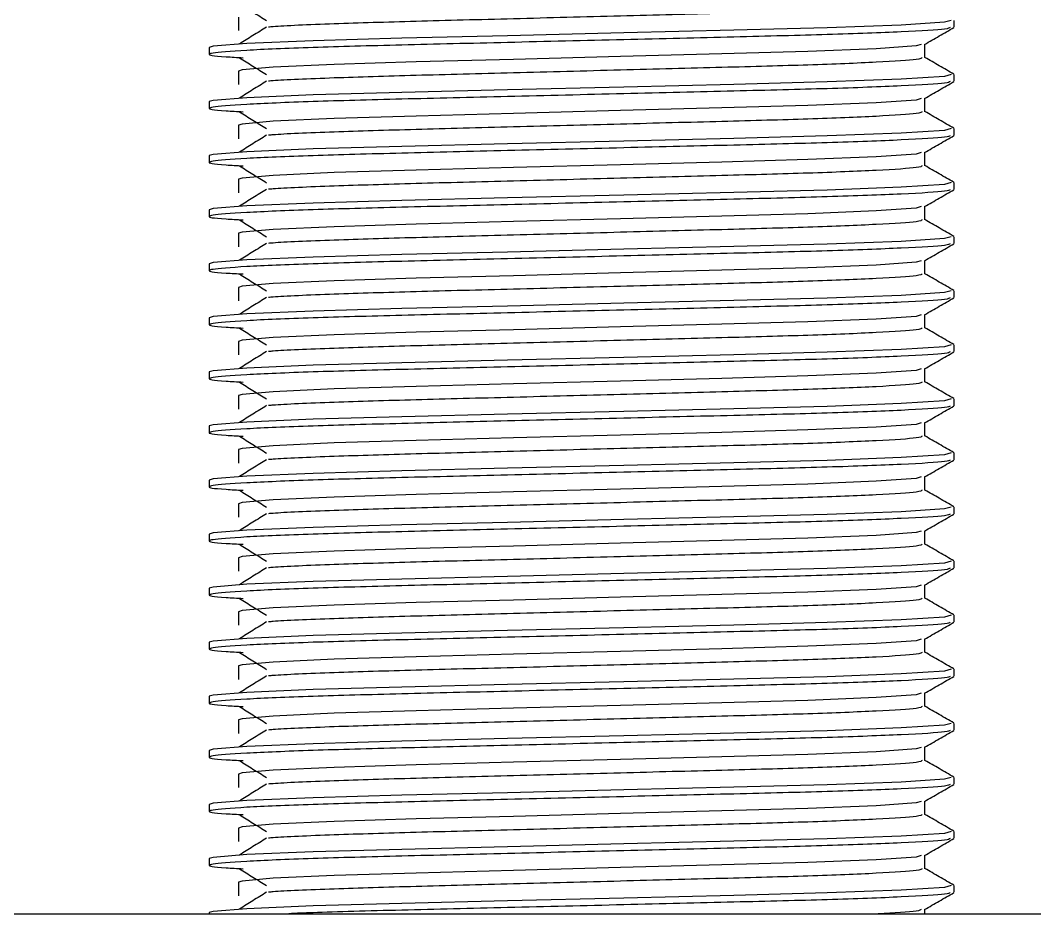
# Model space of a CAD drawing. Header units: millimetres. Extents: x -205 to 841, y 0 to 722.
# Drawn here: x 76.597 to 79.411, y 94.789 to 97.268 of the extents above; entities that cross this region are included whole.
import ezdxf

# ---------------------------------------------------------------- set-up
doc = ezdxf.new("R2010")
doc.units = ezdxf.units.MM

msp = doc.modelspace()

# ---------------------------------------------------------------- linework, layer by layer
at = {"color": 7, "linetype": 'Continuous', "lineweight": 25}
for p, q in [((77.2025, 97.2767), (77.2025, 97.2392)), ((79.1877, 97.2485), (79.1877, 97.2673)), ((79.1065, 97.1641), (79.1065, 97.2012)), ((77.1213, 97.1923), (77.1213, 97.1735)), ((77.1213, 97.1923), (77.1213, 97.1735)), ((77.2025, 97.1267), (77.2025, 97.0892)), ((79.1877, 97.0985), (79.1877, 97.1173)), ((77.1213, 97.0423), (77.1213, 97.0235)), ((77.1213, 97.0423), (77.1213, 97.0235)), ((79.1065, 97.0141), (79.1065, 97.0512)), ((77.2025, 96.9767), (77.2025, 96.9392)), ((79.1877, 96.9485), (79.1877, 96.9673)), ((77.1213, 96.8923), (77.1213, 96.8735)), ((77.1213, 96.8923), (77.1213, 96.8735)), ((79.1065, 96.8641), (79.1065, 96.9012)), ((77.2025, 96.8267), (77.2025, 96.7892)), ((79.1877, 96.7985), (79.1877, 96.8173)), ((79.1065, 96.7141), (79.1065, 96.7512)), ((77.1213, 96.7423), (77.1213, 96.7235)), ((77.1213, 96.7423), (77.1213, 96.7235)), ((77.2025, 96.6767), (77.2025, 96.6392)), ((79.1877, 96.6485), (79.1877, 96.6673)), ((77.1213, 96.5923), (77.1213, 96.5735)), ((77.1213, 96.5923), (77.1213, 96.5735)), ((79.1065, 96.5641), (79.1065, 96.6012)), ((77.2025, 96.5267), (77.2025, 96.4892)), ((79.1877, 96.4985), (79.1877, 96.5173)), ((77.1213, 96.4423), (77.1213, 96.4235)), ((77.1213, 96.4423), (77.1213, 96.4235)), ((79.1065, 96.4141), (79.1065, 96.4512)), ((77.2025, 96.3767), (77.2025, 96.3392)), ((79.1877, 96.3485), (79.1877, 96.3673)), ((79.1065, 96.2641), (79.1065, 96.3012)), ((77.1213, 96.2923), (77.1213, 96.2735)), ((77.1213, 96.2923), (77.1213, 96.2735)), ((77.2025, 96.2267), (77.2025, 96.1892)), ((79.1877, 96.1985), (79.1877, 96.2173)), ((77.1213, 96.1423), (77.1213, 96.1235)), ((77.1213, 96.1423), (77.1213, 96.1235)), ((79.1065, 96.1141), (79.1065, 96.1512)), ((77.2025, 96.0767), (77.2025, 96.0392)), ((79.1877, 96.0485), (79.1877, 96.0673)), ((77.1213, 95.9923), (77.1213, 95.9735)), ((77.1213, 95.9923), (77.1213, 95.9735)), ((79.1065, 95.9641), (79.1065, 96.0012)), ((77.2025, 95.9267), (77.2025, 95.8892)), ((79.1877, 95.8985), (79.1877, 95.9173)), ((79.1065, 95.8141), (79.1065, 95.8512)), ((77.1213, 95.8423), (77.1213, 95.8235)), ((77.1213, 95.8423), (77.1213, 95.8235)), ((77.2025, 95.7767), (77.2025, 95.7392)), ((79.1877, 95.7485), (79.1877, 95.7673)), ((77.1213, 95.6923), (77.1213, 95.6735)), ((77.1213, 95.6923), (77.1213, 95.6735)), ((79.1065, 95.6641), (79.1065, 95.7012)), ((77.2025, 95.6267), (77.2025, 95.5892)), ((79.1877, 95.5985), (79.1877, 95.6173)), ((77.1213, 95.5423), (77.1213, 95.5235)), ((77.1213, 95.5423), (77.1213, 95.5235)), ((79.1065, 95.5141), (79.1065, 95.5512)), ((77.2025, 95.4767), (77.2025, 95.4392)), ((79.1877, 95.4485), (79.1877, 95.4673)), ((79.1065, 95.3641), (79.1065, 95.4012)), ((77.1213, 95.3923), (77.1213, 95.3735)), ((77.1213, 95.3923), (77.1213, 95.3735)), ((77.2025, 95.3267), (77.2025, 95.2892)), ((79.1877, 95.2985), (79.1877, 95.3173)), ((77.1213, 95.2423), (77.1213, 95.2235)), ((77.1213, 95.2423), (77.1213, 95.2235)), ((79.1065, 95.2141), (79.1065, 95.2512)), ((77.2025, 95.1767), (77.2025, 95.1392)), ((79.1877, 95.1485), (79.1877, 95.1673)), ((77.1213, 95.0923), (77.1213, 95.0735)), ((77.1213, 95.0923), (77.1213, 95.0735)), ((79.1065, 95.0641), (79.1065, 95.1012)), ((77.2025, 95.0267), (77.2025, 94.9892)), ((79.1877, 94.9985), (79.1877, 95.0173)), ((79.1065, 94.9141), (79.1065, 94.9512)), ((77.1213, 94.9423), (77.1213, 94.9235)), ((77.1213, 94.9423), (77.1213, 94.9235)), ((77.2025, 94.8767), (77.2025, 94.8392)), ((79.1877, 94.8485), (79.1877, 94.8673)), ((68.1545, 94.7892), (138.1545, 94.7892)), ((77.1213, 94.7923), (77.1213, 94.7892)), ((77.1213, 94.7923), (77.1213, 94.7892)), ((79.1065, 94.7892), (79.1065, 94.8012))]:
    msp.add_line(p, q, dxfattribs=at)
at = {"color": 7, "linetype": 'Continuous', "lineweight": 25, "flags": 128}
for points in [[(79.1794, 97.2673), (79.1609, 97.2621), (79.0405, 97.2544), (78.8354, 97.2467), (78.5765, 97.24), (78.271, 97.2326), (77.949, 97.2248), (77.6556, 97.2177), (77.4094, 97.2108), (77.2253, 97.203), (77.1319, 97.1955), (77.1213, 97.1923), (77.1213, 97.1923)], [(79.0958, 97.2007), (79.0818, 97.1964), (78.9709, 97.1887), (78.7819, 97.1811), (78.5434, 97.1744), (78.2618, 97.167), (77.9651, 97.1592), (77.6948, 97.1521), (77.4679, 97.1451), (77.2983, 97.1374), (77.2123, 97.1299), (77.2025, 97.1267), (77.2025, 97.1267)], [(79.1794, 97.1173), (79.1609, 97.1121), (79.0405, 97.1044), (78.8354, 97.0967), (78.5765, 97.09), (78.271, 97.0826), (77.949, 97.0748), (77.6556, 97.0677), (77.4094, 97.0608), (77.2253, 97.053), (77.1319, 97.0455), (77.1213, 97.0423), (77.1213, 97.0423)], [(79.0958, 97.0507), (79.0818, 97.0464), (78.9709, 97.0387), (78.7819, 97.0311), (78.5434, 97.0244), (78.2618, 97.017), (77.9651, 97.0092), (77.6948, 97.0021), (77.4679, 96.9951), (77.2983, 96.9874), (77.2123, 96.9799), (77.2025, 96.9767), (77.2025, 96.9767)], [(79.1794, 96.9673), (79.1609, 96.9621), (79.0405, 96.9544), (78.8354, 96.9467), (78.5765, 96.94), (78.271, 96.9326), (77.949, 96.9248), (77.6556, 96.9177), (77.4094, 96.9108), (77.2253, 96.903), (77.1319, 96.8955), (77.1213, 96.8923), (77.1213, 96.8923)], [(79.0958, 96.9007), (79.0818, 96.8964), (78.9709, 96.8887), (78.7819, 96.8811), (78.5434, 96.8744), (78.2618, 96.867), (77.9651, 96.8592), (77.6948, 96.8521), (77.4679, 96.8451), (77.2983, 96.8374), (77.2123, 96.8299), (77.2025, 96.8267), (77.2025, 96.8267)], [(79.1794, 96.8173), (79.1609, 96.8121), (79.0405, 96.8044), (78.8354, 96.7967), (78.5765, 96.79), (78.271, 96.7826), (77.949, 96.7748), (77.6556, 96.7677), (77.4094, 96.7608), (77.2253, 96.753), (77.1319, 96.7455), (77.1213, 96.7423), (77.1213, 96.7423)], [(79.0958, 96.7507), (79.0818, 96.7464), (78.9709, 96.7387), (78.7819, 96.7311), (78.5434, 96.7244), (78.2618, 96.717), (77.9651, 96.7092), (77.6948, 96.7021), (77.4679, 96.6951), (77.2983, 96.6874), (77.2123, 96.6799), (77.2025, 96.6767), (77.2025, 96.6767)], [(79.1794, 96.6673), (79.1609, 96.6621), (79.0405, 96.6544), (78.8354, 96.6467), (78.5765, 96.64), (78.271, 96.6326), (77.949, 96.6248), (77.6556, 96.6177), (77.4094, 96.6108), (77.2253, 96.603), (77.1319, 96.5955), (77.1213, 96.5923), (77.1213, 96.5923)], [(79.0958, 96.6007), (79.0818, 96.5964), (78.9709, 96.5887), (78.7819, 96.5811), (78.5434, 96.5744), (78.2618, 96.567), (77.9651, 96.5592), (77.6948, 96.5521), (77.4679, 96.5451), (77.2983, 96.5374), (77.2123, 96.5299), (77.2025, 96.5267), (77.2025, 96.5267)], [(79.1794, 96.5173), (79.1609, 96.5121), (79.0405, 96.5044), (78.8354, 96.4967), (78.5765, 96.49), (78.271, 96.4826), (77.949, 96.4748), (77.6556, 96.4677), (77.4094, 96.4608), (77.2253, 96.453), (77.1319, 96.4455), (77.1213, 96.4423), (77.1213, 96.4423)], [(79.0958, 96.4507), (79.0818, 96.4464), (78.9709, 96.4387), (78.7819, 96.4311), (78.5434, 96.4244), (78.2618, 96.417), (77.9651, 96.4092), (77.6948, 96.4021), (77.4679, 96.3951), (77.2983, 96.3874), (77.2123, 96.3799), (77.2025, 96.3767), (77.2025, 96.3767)], [(79.1794, 96.3673), (79.1609, 96.3621), (79.0405, 96.3544), (78.8354, 96.3467), (78.5765, 96.34), (78.271, 96.3326), (77.949, 96.3248), (77.6556, 96.3177), (77.4094, 96.3108), (77.2253, 96.303), (77.1319, 96.2955), (77.1213, 96.2923), (77.1213, 96.2923)], [(79.0958, 96.3007), (79.0818, 96.2964), (78.9709, 96.2887), (78.7819, 96.2811), (78.5434, 96.2744), (78.2618, 96.267), (77.9651, 96.2592), (77.6948, 96.2521), (77.4679, 96.2451), (77.2983, 96.2374), (77.2123, 96.2299), (77.2025, 96.2267), (77.2025, 96.2267)], [(79.1794, 96.2173), (79.1609, 96.2121), (79.0405, 96.2044), (78.8354, 96.1967), (78.5765, 96.19), (78.271, 96.1826), (77.949, 96.1748), (77.6556, 96.1677), (77.4094, 96.1608), (77.2253, 96.153), (77.1319, 96.1455), (77.1213, 96.1423), (77.1213, 96.1423)], [(79.0958, 96.1507), (79.0818, 96.1464), (78.9709, 96.1387), (78.7819, 96.1311), (78.5434, 96.1244), (78.2618, 96.117), (77.9651, 96.1092), (77.6948, 96.1021), (77.4679, 96.0951), (77.2983, 96.0874), (77.2123, 96.0799), (77.2025, 96.0767), (77.2025, 96.0767)], [(79.1794, 96.0673), (79.1609, 96.0621), (79.0405, 96.0544), (78.8354, 96.0467), (78.5765, 96.04), (78.271, 96.0326), (77.949, 96.0248), (77.6556, 96.0177), (77.4094, 96.0108), (77.2253, 96.003), (77.1319, 95.9955), (77.1213, 95.9923), (77.1213, 95.9923)], [(79.0958, 96.0007), (79.0818, 95.9964), (78.9709, 95.9887), (78.7819, 95.9811), (78.5434, 95.9744), (78.2618, 95.967), (77.9651, 95.9592), (77.6948, 95.9521), (77.4679, 95.9451), (77.2983, 95.9374), (77.2123, 95.9299), (77.2025, 95.9267), (77.2025, 95.9267)], [(79.1794, 95.9173), (79.1609, 95.9121), (79.0405, 95.9044), (78.8354, 95.8967), (78.5765, 95.89), (78.271, 95.8826), (77.949, 95.8748), (77.6556, 95.8677), (77.4094, 95.8608), (77.2253, 95.853), (77.1319, 95.8455), (77.1213, 95.8423), (77.1213, 95.8423)], [(79.0958, 95.8507), (79.0818, 95.8464), (78.9709, 95.8387), (78.7819, 95.8311), (78.5434, 95.8244), (78.2618, 95.817), (77.9651, 95.8092), (77.6948, 95.8021), (77.4679, 95.7951), (77.2983, 95.7874), (77.2123, 95.7799), (77.2025, 95.7767), (77.2025, 95.7767)], [(79.1794, 95.7673), (79.1609, 95.7621), (79.0405, 95.7544), (78.8354, 95.7467), (78.5765, 95.74), (78.271, 95.7326), (77.949, 95.7248), (77.6556, 95.7177), (77.4094, 95.7108), (77.2253, 95.703), (77.1319, 95.6955), (77.1213, 95.6923), (77.1213, 95.6923)], [(79.0958, 95.7007), (79.0818, 95.6964), (78.9709, 95.6887), (78.7819, 95.6811), (78.5434, 95.6744), (78.2618, 95.667), (77.9651, 95.6592), (77.6948, 95.6521), (77.4679, 95.6451), (77.2983, 95.6374), (77.2123, 95.6299), (77.2025, 95.6267), (77.2025, 95.6267)], [(79.1794, 95.6173), (79.1609, 95.6121), (79.0405, 95.6044), (78.8354, 95.5967), (78.5765, 95.59), (78.271, 95.5826), (77.949, 95.5748), (77.6556, 95.5677), (77.4094, 95.5608), (77.2253, 95.553), (77.1319, 95.5455), (77.1213, 95.5423), (77.1213, 95.5423)], [(79.0958, 95.5507), (79.0818, 95.5464), (78.9709, 95.5387), (78.7819, 95.5311), (78.5434, 95.5244), (78.2618, 95.517), (77.9651, 95.5092), (77.6948, 95.5021), (77.4679, 95.4951), (77.2983, 95.4874), (77.2123, 95.4799), (77.2025, 95.4767), (77.2025, 95.4767)], [(79.1794, 95.4673), (79.1609, 95.4621), (79.0405, 95.4544), (78.8354, 95.4467), (78.5765, 95.44), (78.271, 95.4326), (77.949, 95.4248), (77.6556, 95.4177), (77.4094, 95.4108), (77.2253, 95.403), (77.1319, 95.3955), (77.1213, 95.3923), (77.1213, 95.3923)], [(79.0958, 95.4007), (79.0818, 95.3964), (78.9709, 95.3887), (78.7819, 95.3811), (78.5434, 95.3744), (78.2618, 95.367), (77.9651, 95.3592), (77.6948, 95.3521), (77.4679, 95.3451), (77.2983, 95.3374), (77.2123, 95.3299), (77.2025, 95.3267), (77.2025, 95.3267)], [(79.1794, 95.3173), (79.1609, 95.3121), (79.0405, 95.3044), (78.8354, 95.2967), (78.5765, 95.29), (78.271, 95.2826), (77.949, 95.2748), (77.6556, 95.2677), (77.4094, 95.2608), (77.2253, 95.253), (77.1319, 95.2455), (77.1213, 95.2423), (77.1213, 95.2423)], [(79.0958, 95.2507), (79.0818, 95.2464), (78.9709, 95.2387), (78.7819, 95.2311), (78.5434, 95.2244), (78.2618, 95.217), (77.9651, 95.2092), (77.6948, 95.2021), (77.4679, 95.1951), (77.2983, 95.1874), (77.2123, 95.1799), (77.2025, 95.1767), (77.2025, 95.1767)], [(79.1794, 95.1673), (79.1609, 95.1621), (79.0405, 95.1544), (78.8354, 95.1467), (78.5765, 95.14), (78.271, 95.1326), (77.949, 95.1248), (77.6556, 95.1177), (77.4094, 95.1108), (77.2253, 95.103), (77.1319, 95.0955), (77.1213, 95.0923), (77.1213, 95.0923)], [(79.0958, 95.1007), (79.0818, 95.0964), (78.9709, 95.0887), (78.7819, 95.0811), (78.5434, 95.0744), (78.2618, 95.067), (77.9651, 95.0592), (77.6948, 95.0521), (77.4679, 95.0451), (77.2983, 95.0374), (77.2123, 95.0299), (77.2025, 95.0267), (77.2025, 95.0267)], [(79.1794, 95.0173), (79.1609, 95.0121), (79.0405, 95.0044), (78.8354, 94.9967), (78.5765, 94.99), (78.271, 94.9826), (77.949, 94.9748), (77.6556, 94.9677), (77.4094, 94.9608), (77.2253, 94.953), (77.1319, 94.9455), (77.1213, 94.9423), (77.1213, 94.9423)], [(79.0958, 94.9507), (79.0818, 94.9464), (78.9709, 94.9387), (78.7819, 94.9311), (78.5434, 94.9244), (78.2618, 94.917), (77.9651, 94.9092), (77.6948, 94.9021), (77.4679, 94.8951), (77.2983, 94.8874), (77.2123, 94.8799), (77.2025, 94.8767), (77.2025, 94.8767)], [(79.1794, 94.8673), (79.1609, 94.8621), (79.0405, 94.8544), (78.8354, 94.8467), (78.5765, 94.84), (78.271, 94.8326), (77.949, 94.8248), (77.6556, 94.8177), (77.4094, 94.8108), (77.2253, 94.803), (77.1319, 94.7955), (77.1213, 94.7923), (77.1213, 94.7923)]]:
    msp.add_lwpolyline(points, dxfattribs=at)
at = {"color": 7, "linetype": 'Continuous', "lineweight": 25}
for points, knots in [([(77.2048, 97.314), (77.2173, 97.3062), (77.2424, 97.2906), (77.2674, 97.2749), (77.2799, 97.2671)], [0, 0, 0, 0, 0.500002, 1, 1, 1, 1]), ([(79.0989, 97.3141), (79.0971, 97.3124), (79.093, 97.3084), (78.9825, 97.3012), (78.795, 97.2935), (78.5466, 97.2869), (78.2618, 97.2795), (77.9654, 97.2716), (77.687, 97.2646), (77.4596, 97.2577), (77.321, 97.252), (77.2896, 97.2491), (77.2856, 97.2488)], [0, 0, 0, 0, 0.083632, 0.19763, 0.311336, 0.420556, 0.533088, 0.647582, 0.758633, 0.868887, 0.983229, 1, 1, 1, 1]), ([(79.1763, 97.2476), (79.1743, 97.2462), (79.1692, 97.2425), (79.0526, 97.2356), (78.8498, 97.2279), (78.58, 97.2213), (78.2711, 97.2139), (77.9488, 97.206), (77.6486, 97.1989), (77.3949, 97.1921), (77.2109, 97.1843), (77.1317, 97.1779), (77.1156, 97.1724), (77.1322, 97.1682), (77.1983, 97.1648), (77.215, 97.164)], [0, 0, 0, 0, 0.054203, 0.143068, 0.231704, 0.316845, 0.404567, 0.493818, 0.580386, 0.666332, 0.755465, 0.843631, 0.884533, 0.970783, 1, 1, 1, 1]), ([(77.2799, 97.2487), (77.2674, 97.2409), (77.2424, 97.2253), (77.2173, 97.2096), (77.2048, 97.2018)], [0, 0, 0, 0, 0.499998, 1, 1, 1, 1]), ([(79.1057, 97.2008), (79.1193, 97.2086), (79.1464, 97.2242), (79.1734, 97.2399), (79.187, 97.2477)], [0, 0, 0, 0, 0.499988, 1, 1, 1, 1]), ([(77.2048, 97.164), (77.2173, 97.1562), (77.2424, 97.1406), (77.2674, 97.1249), (77.2799, 97.1171)], [0, 0, 0, 0, 0.500002, 1, 1, 1, 1]), ([(79.0989, 97.1641), (79.0971, 97.1624), (79.093, 97.1584), (78.9825, 97.1512), (78.795, 97.1435), (78.5466, 97.1369), (78.2618, 97.1295), (77.9654, 97.1216), (77.687, 97.1146), (77.4596, 97.1077), (77.321, 97.102), (77.2896, 97.0991), (77.2856, 97.0988)], [0, 0, 0, 0, 0.083632, 0.19763, 0.311336, 0.420556, 0.533088, 0.647582, 0.758633, 0.868887, 0.983229, 1, 1, 1, 1]), ([(79.187, 97.1181), (79.1734, 97.1259), (79.1466, 97.1414), (79.1198, 97.1569), (79.1065, 97.1646)], [0, 0, 0, 0, 0.504981, 1, 1, 1, 1]), ([(79.1763, 97.0976), (79.1743, 97.0962), (79.1692, 97.0925), (79.0526, 97.0856), (78.8498, 97.0779), (78.58, 97.0713), (78.2711, 97.0639), (77.9488, 97.056), (77.6486, 97.0489), (77.3949, 97.0421), (77.2109, 97.0343), (77.1317, 97.0279), (77.1156, 97.0224), (77.1322, 97.0182), (77.1983, 97.0148), (77.215, 97.014)], [0, 0, 0, 0, 0.054203, 0.143068, 0.231704, 0.316845, 0.404567, 0.493818, 0.580386, 0.666332, 0.755465, 0.843631, 0.884533, 0.970783, 1, 1, 1, 1]), ([(77.2799, 97.0987), (77.2674, 97.0909), (77.2424, 97.0753), (77.2173, 97.0596), (77.2048, 97.0518)], [0, 0, 0, 0, 0.499998, 1, 1, 1, 1]), ([(79.1057, 97.0508), (79.1193, 97.0586), (79.1464, 97.0742), (79.1734, 97.0899), (79.187, 97.0977)], [0, 0, 0, 0, 0.499988, 1, 1, 1, 1]), ([(77.2048, 97.014), (77.2173, 97.0062), (77.2424, 96.9906), (77.2674, 96.9749), (77.2799, 96.9671)], [0, 0, 0, 0, 0.500002, 1, 1, 1, 1]), ([(79.0989, 97.0141), (79.0971, 97.0124), (79.093, 97.0084), (78.9825, 97.0012), (78.795, 96.9935), (78.5466, 96.9869), (78.2618, 96.9795), (77.9654, 96.9716), (77.687, 96.9646), (77.4596, 96.9577), (77.321, 96.952), (77.2896, 96.9491), (77.2856, 96.9488)], [0, 0, 0, 0, 0.083632, 0.19763, 0.311336, 0.420556, 0.533088, 0.647582, 0.758633, 0.868887, 0.983229, 1, 1, 1, 1]), ([(79.187, 96.9681), (79.1734, 96.9759), (79.1466, 96.9914), (79.1198, 97.0069), (79.1065, 97.0146)], [0, 0, 0, 0, 0.504981, 1, 1, 1, 1]), ([(79.1763, 96.9476), (79.1743, 96.9462), (79.1692, 96.9425), (79.0526, 96.9356), (78.8498, 96.9279), (78.58, 96.9213), (78.2711, 96.9139), (77.9488, 96.906), (77.6486, 96.8989), (77.3949, 96.8921), (77.2109, 96.8843), (77.1317, 96.8779), (77.1156, 96.8724), (77.1322, 96.8682), (77.1983, 96.8648), (77.215, 96.864)], [0, 0, 0, 0, 0.054203, 0.143068, 0.231704, 0.316845, 0.404567, 0.493818, 0.580386, 0.666332, 0.755465, 0.843631, 0.884533, 0.970783, 1, 1, 1, 1]), ([(77.2799, 96.9487), (77.2674, 96.9409), (77.2424, 96.9253), (77.2173, 96.9096), (77.2048, 96.9018)], [0, 0, 0, 0, 0.499998, 1, 1, 1, 1]), ([(79.1057, 96.9008), (79.1193, 96.9086), (79.1464, 96.9242), (79.1734, 96.9399), (79.187, 96.9477)], [0, 0, 0, 0, 0.499988, 1, 1, 1, 1]), ([(77.2048, 96.864), (77.2173, 96.8562), (77.2424, 96.8406), (77.2674, 96.8249), (77.2799, 96.8171)], [0, 0, 0, 0, 0.500002, 1, 1, 1, 1]), ([(79.0989, 96.8641), (79.0971, 96.8624), (79.093, 96.8584), (78.9825, 96.8512), (78.795, 96.8435), (78.5466, 96.8369), (78.2618, 96.8295), (77.9654, 96.8216), (77.687, 96.8146), (77.4596, 96.8077), (77.321, 96.802), (77.2896, 96.7991), (77.2856, 96.7988)], [0, 0, 0, 0, 0.083632, 0.19763, 0.311336, 0.420556, 0.533088, 0.647582, 0.758633, 0.868887, 0.983229, 1, 1, 1, 1]), ([(79.187, 96.8181), (79.1734, 96.8259), (79.1466, 96.8414), (79.1198, 96.8569), (79.1065, 96.8646)], [0, 0, 0, 0, 0.504981, 1, 1, 1, 1]), ([(79.1763, 96.7976), (79.1743, 96.7962), (79.1692, 96.7925), (79.0526, 96.7856), (78.8498, 96.7779), (78.58, 96.7713), (78.2711, 96.7639), (77.9488, 96.756), (77.6486, 96.7489), (77.3949, 96.7421), (77.2109, 96.7343), (77.1317, 96.7279), (77.1156, 96.7224), (77.1322, 96.7182), (77.1983, 96.7148), (77.215, 96.714)], [0, 0, 0, 0, 0.054203, 0.143068, 0.231704, 0.316845, 0.404567, 0.493818, 0.580386, 0.666332, 0.755465, 0.843631, 0.884533, 0.970783, 1, 1, 1, 1]), ([(77.2799, 96.7987), (77.2674, 96.7909), (77.2424, 96.7753), (77.2173, 96.7596), (77.2048, 96.7518)], [0, 0, 0, 0, 0.4999982, 1, 1, 1, 1]), ([(79.1057, 96.7508), (79.1193, 96.7586), (79.1464, 96.7742), (79.1734, 96.7899), (79.187, 96.7977)], [0, 0, 0, 0, 0.499988, 1, 1, 1, 1]), ([(77.2048, 96.714), (77.2173, 96.7062), (77.2424, 96.6906), (77.2674, 96.6749), (77.2799, 96.6671)], [0, 0, 0, 0, 0.500002, 1, 1, 1, 1]), ([(79.0989, 96.7141), (79.0971, 96.7124), (79.093, 96.7084), (78.9825, 96.7012), (78.795, 96.6935), (78.5466, 96.6869), (78.2618, 96.6795), (77.9654, 96.6716), (77.687, 96.6646), (77.4596, 96.6577), (77.321, 96.652), (77.2896, 96.6491), (77.2856, 96.6488)], [0, 0, 0, 0, 0.083632, 0.19763, 0.311336, 0.420556, 0.533088, 0.647582, 0.758633, 0.868887, 0.983229, 1, 1, 1, 1]), ([(79.187, 96.6681), (79.1734, 96.6759), (79.1466, 96.6914), (79.1198, 96.7069), (79.1065, 96.7146)], [0, 0, 0, 0, 0.504981, 1, 1, 1, 1]), ([(79.1763, 96.6476), (79.1743, 96.6462), (79.1692, 96.6425), (79.0526, 96.6356), (78.8498, 96.6279), (78.58, 96.6213), (78.2711, 96.6139), (77.9488, 96.606), (77.6486, 96.5989), (77.3949, 96.5921), (77.2109, 96.5843), (77.1317, 96.5779), (77.1156, 96.5724), (77.1322, 96.5682), (77.1983, 96.5648), (77.215, 96.564)], [0, 0, 0, 0, 0.054203, 0.143068, 0.231704, 0.316845, 0.404567, 0.493818, 0.580386, 0.666332, 0.755465, 0.843631, 0.884533, 0.970783, 1, 1, 1, 1]), ([(77.2799, 96.6487), (77.2674, 96.6409), (77.2424, 96.6253), (77.2173, 96.6096), (77.2048, 96.6018)], [0, 0, 0, 0, 0.499998, 1, 1, 1, 1]), ([(79.1057, 96.6008), (79.1193, 96.6086), (79.1464, 96.6242), (79.1734, 96.6399), (79.187, 96.6477)], [0, 0, 0, 0, 0.499988, 1, 1, 1, 1]), ([(77.2048, 96.564), (77.2173, 96.5562), (77.2424, 96.5406), (77.2674, 96.5249), (77.2799, 96.5171)], [0, 0, 0, 0, 0.500002, 1, 1, 1, 1]), ([(79.0989, 96.5641), (79.0971, 96.5624), (79.093, 96.5584), (78.9825, 96.5512), (78.795, 96.5435), (78.5466, 96.5369), (78.2618, 96.5295), (77.9654, 96.5216), (77.687, 96.5146), (77.4596, 96.5077), (77.321, 96.502), (77.2896, 96.4991), (77.2856, 96.4988)], [0, 0, 0, 0, 0.083632, 0.19763, 0.311336, 0.420556, 0.533088, 0.647582, 0.758633, 0.868887, 0.983229, 1, 1, 1, 1]), ([(79.187, 96.5181), (79.1734, 96.5259), (79.1466, 96.5414), (79.1198, 96.5569), (79.1065, 96.5646)], [0, 0, 0, 0, 0.504981, 1, 1, 1, 1]), ([(79.1763, 96.4976), (79.1743, 96.4962), (79.1692, 96.4925), (79.0526, 96.4856), (78.8498, 96.4779), (78.58, 96.4713), (78.2711, 96.4639), (77.9488, 96.456), (77.6486, 96.4489), (77.3949, 96.4421), (77.2109, 96.4343), (77.1317, 96.4279), (77.1156, 96.4224), (77.1322, 96.4182), (77.1983, 96.4148), (77.215, 96.414)], [0, 0, 0, 0, 0.054203, 0.143068, 0.231704, 0.316845, 0.404567, 0.493818, 0.580386, 0.666332, 0.755465, 0.843631, 0.884533, 0.970783, 1, 1, 1, 1]), ([(77.2799, 96.4987), (77.2674, 96.4909), (77.2424, 96.4753), (77.2173, 96.4596), (77.2048, 96.4518)], [0, 0, 0, 0, 0.499998, 1, 1, 1, 1]), ([(79.1057, 96.4508), (79.1193, 96.4586), (79.1464, 96.4742), (79.1734, 96.4899), (79.187, 96.4977)], [0, 0, 0, 0, 0.4999883, 1, 1, 1, 1]), ([(77.2048, 96.414), (77.2173, 96.4062), (77.2424, 96.3906), (77.2674, 96.3749), (77.2799, 96.3671)], [0, 0, 0, 0, 0.500002, 1, 1, 1, 1]), ([(79.0989, 96.4141), (79.0971, 96.4124), (79.093, 96.4084), (78.9825, 96.4012), (78.795, 96.3935), (78.5466, 96.3869), (78.2618, 96.3795), (77.9654, 96.3716), (77.687, 96.3646), (77.4596, 96.3577), (77.321, 96.352), (77.2896, 96.3491), (77.2856, 96.3488)], [0, 0, 0, 0, 0.083632, 0.19763, 0.311336, 0.420556, 0.533088, 0.647582, 0.758633, 0.868887, 0.983229, 1, 1, 1, 1]), ([(79.187, 96.3681), (79.1734, 96.3759), (79.1466, 96.3914), (79.1198, 96.4069), (79.1065, 96.4146)], [0, 0, 0, 0, 0.504981, 1, 1, 1, 1]), ([(79.1763, 96.3476), (79.1743, 96.3462), (79.1692, 96.3425), (79.0526, 96.3356), (78.8498, 96.3279), (78.58, 96.3213), (78.2711, 96.3139), (77.9488, 96.306), (77.6486, 96.2989), (77.3949, 96.2921), (77.2109, 96.2843), (77.1317, 96.2779), (77.1156, 96.2724), (77.1322, 96.2682), (77.1983, 96.2648), (77.215, 96.264)], [0, 0, 0, 0, 0.054203, 0.143068, 0.231704, 0.316845, 0.404567, 0.493818, 0.580386, 0.666332, 0.755465, 0.843631, 0.884533, 0.970783, 1, 1, 1, 1]), ([(77.2799, 96.3487), (77.2674, 96.3409), (77.2424, 96.3253), (77.2173, 96.3096), (77.2048, 96.3018)], [0, 0, 0, 0, 0.4999982, 1, 1, 1, 1]), ([(79.1057, 96.3008), (79.1193, 96.3086), (79.1464, 96.3242), (79.1734, 96.3399), (79.187, 96.3477)], [0, 0, 0, 0, 0.499988, 1, 1, 1, 1]), ([(77.2048, 96.264), (77.2173, 96.2562), (77.2424, 96.2406), (77.2674, 96.2249), (77.2799, 96.2171)], [0, 0, 0, 0, 0.500002, 1, 1, 1, 1]), ([(79.0989, 96.2641), (79.0971, 96.2624), (79.093, 96.2584), (78.9825, 96.2512), (78.795, 96.2435), (78.5466, 96.2369), (78.2618, 96.2295), (77.9654, 96.2216), (77.687, 96.2146), (77.4596, 96.2077), (77.321, 96.202), (77.2896, 96.1991), (77.2856, 96.1988)], [0, 0, 0, 0, 0.083632, 0.19763, 0.311336, 0.420556, 0.533088, 0.647582, 0.758633, 0.868887, 0.983229, 1, 1, 1, 1]), ([(79.187, 96.2181), (79.1734, 96.2259), (79.1466, 96.2414), (79.1198, 96.2569), (79.1065, 96.2646)], [0, 0, 0, 0, 0.504981, 1, 1, 1, 1]), ([(79.1763, 96.1976), (79.1743, 96.1962), (79.1692, 96.1925), (79.0526, 96.1856), (78.8498, 96.1779), (78.58, 96.1713), (78.2711, 96.1639), (77.9488, 96.156), (77.6486, 96.1489), (77.3949, 96.1421), (77.2109, 96.1343), (77.1317, 96.1279), (77.1156, 96.1224), (77.1322, 96.1182), (77.1983, 96.1148), (77.215, 96.114)], [0, 0, 0, 0, 0.054203, 0.143068, 0.231704, 0.316845, 0.404567, 0.493818, 0.580386, 0.666332, 0.755465, 0.843631, 0.884533, 0.970783, 1, 1, 1, 1]), ([(77.2799, 96.1987), (77.2674, 96.1909), (77.2424, 96.1753), (77.2173, 96.1596), (77.2048, 96.1518)], [0, 0, 0, 0, 0.499998, 1, 1, 1, 1]), ([(79.1057, 96.1508), (79.1193, 96.1586), (79.1464, 96.1742), (79.1734, 96.1899), (79.187, 96.1977)], [0, 0, 0, 0, 0.499988, 1, 1, 1, 1]), ([(77.2048, 96.114), (77.2173, 96.1062), (77.2424, 96.0906), (77.2674, 96.0749), (77.2799, 96.0671)], [0, 0, 0, 0, 0.500002, 1, 1, 1, 1]), ([(79.0989, 96.1141), (79.0971, 96.1124), (79.093, 96.1084), (78.9825, 96.1012), (78.795, 96.0935), (78.5466, 96.0869), (78.2618, 96.0795), (77.9654, 96.0716), (77.687, 96.0646), (77.4596, 96.0577), (77.321, 96.052), (77.2896, 96.0491), (77.2856, 96.0488)], [0, 0, 0, 0, 0.083632, 0.19763, 0.311336, 0.420556, 0.533088, 0.647582, 0.758633, 0.868887, 0.983229, 1, 1, 1, 1]), ([(79.187, 96.0681), (79.1734, 96.0759), (79.1466, 96.0914), (79.1198, 96.1069), (79.1065, 96.1146)], [0, 0, 0, 0, 0.504981, 1, 1, 1, 1]), ([(79.1763, 96.0476), (79.1743, 96.0462), (79.1692, 96.0425), (79.0526, 96.0356), (78.8498, 96.0279), (78.58, 96.0213), (78.2711, 96.0139), (77.9488, 96.006), (77.6486, 95.9989), (77.3949, 95.9921), (77.2109, 95.9843), (77.1317, 95.9779), (77.1156, 95.9724), (77.1322, 95.9682), (77.1983, 95.9648), (77.215, 95.964)], [0, 0, 0, 0, 0.054203, 0.143068, 0.231704, 0.316845, 0.404567, 0.493818, 0.580386, 0.666332, 0.755465, 0.843631, 0.884533, 0.970783, 1, 1, 1, 1]), ([(77.2799, 96.0487), (77.2674, 96.0409), (77.2424, 96.0253), (77.2173, 96.0096), (77.2048, 96.0018)], [0, 0, 0, 0, 0.499998, 1, 1, 1, 1]), ([(79.1057, 96.0008), (79.1193, 96.0086), (79.1464, 96.0242), (79.1734, 96.0399), (79.187, 96.0477)], [0, 0, 0, 0, 0.4999883, 1, 1, 1, 1]), ([(77.2048, 95.964), (77.2173, 95.9562), (77.2424, 95.9406), (77.2674, 95.9249), (77.2799, 95.9171)], [0, 0, 0, 0, 0.500002, 1, 1, 1, 1]), ([(79.0989, 95.9641), (79.0971, 95.9624), (79.093, 95.9584), (78.9825, 95.9512), (78.795, 95.9435), (78.5466, 95.9369), (78.2618, 95.9295), (77.9654, 95.9216), (77.687, 95.9146), (77.4596, 95.9077), (77.321, 95.902), (77.2896, 95.8991), (77.2856, 95.8988)], [0, 0, 0, 0, 0.083632, 0.19763, 0.311336, 0.420556, 0.533088, 0.647582, 0.758633, 0.868887, 0.983229, 1, 1, 1, 1]), ([(79.187, 95.9181), (79.1734, 95.9259), (79.1466, 95.9414), (79.1198, 95.9569), (79.1065, 95.9646)], [0, 0, 0, 0, 0.504981, 1, 1, 1, 1]), ([(79.1763, 95.8976), (79.1743, 95.8962), (79.1692, 95.8925), (79.0526, 95.8856), (78.8498, 95.8779), (78.58, 95.8713), (78.2711, 95.8639), (77.9488, 95.856), (77.6486, 95.8489), (77.3949, 95.8421), (77.2109, 95.8343), (77.1317, 95.8279), (77.1156, 95.8224), (77.1322, 95.8182), (77.1983, 95.8148), (77.215, 95.814)], [0, 0, 0, 0, 0.054203, 0.143068, 0.231704, 0.316845, 0.404567, 0.493818, 0.580386, 0.666332, 0.755465, 0.843631, 0.884533, 0.970783, 1, 1, 1, 1]), ([(77.2799, 95.8987), (77.2674, 95.8909), (77.2424, 95.8753), (77.2173, 95.8596), (77.2048, 95.8518)], [0, 0, 0, 0, 0.4999982, 1, 1, 1, 1]), ([(79.1057, 95.8508), (79.1193, 95.8586), (79.1464, 95.8742), (79.1734, 95.8899), (79.187, 95.8977)], [0, 0, 0, 0, 0.499988, 1, 1, 1, 1]), ([(77.2048, 95.814), (77.2173, 95.8062), (77.2424, 95.7906), (77.2674, 95.7749), (77.2799, 95.7671)], [0, 0, 0, 0, 0.500002, 1, 1, 1, 1]), ([(79.0989, 95.8141), (79.0971, 95.8124), (79.093, 95.8084), (78.9825, 95.8012), (78.795, 95.7935), (78.5466, 95.7869), (78.2618, 95.7795), (77.9654, 95.7716), (77.687, 95.7646), (77.4596, 95.7577), (77.321, 95.752), (77.2896, 95.7491), (77.2856, 95.7488)], [0, 0, 0, 0, 0.083632, 0.19763, 0.311336, 0.420556, 0.533088, 0.647582, 0.758633, 0.868887, 0.983229, 1, 1, 1, 1]), ([(79.187, 95.7681), (79.1734, 95.7759), (79.1466, 95.7914), (79.1198, 95.8069), (79.1065, 95.8146)], [0, 0, 0, 0, 0.504981, 1, 1, 1, 1]), ([(79.1763, 95.7476), (79.1743, 95.7462), (79.1692, 95.7425), (79.0526, 95.7356), (78.8498, 95.7279), (78.58, 95.7213), (78.2711, 95.7139), (77.9488, 95.706), (77.6486, 95.6989), (77.3949, 95.6921), (77.2109, 95.6843), (77.1317, 95.6779), (77.1156, 95.6724), (77.1322, 95.6682), (77.1983, 95.6648), (77.215, 95.664)], [0, 0, 0, 0, 0.054203, 0.143068, 0.231704, 0.316845, 0.404567, 0.493818, 0.580386, 0.666332, 0.755465, 0.843631, 0.884533, 0.970783, 1, 1, 1, 1]), ([(77.2799, 95.7487), (77.2674, 95.7409), (77.2424, 95.7253), (77.2173, 95.7096), (77.2048, 95.7018)], [0, 0, 0, 0, 0.499998, 1, 1, 1, 1]), ([(79.1057, 95.7008), (79.1193, 95.7086), (79.1464, 95.7242), (79.1734, 95.7399), (79.187, 95.7477)], [0, 0, 0, 0, 0.4999883, 1, 1, 1, 1]), ([(77.2048, 95.664), (77.2173, 95.6562), (77.2424, 95.6406), (77.2674, 95.6249), (77.2799, 95.6171)], [0, 0, 0, 0, 0.500002, 1, 1, 1, 1]), ([(79.0989, 95.6641), (79.0971, 95.6624), (79.093, 95.6584), (78.9825, 95.6512), (78.795, 95.6435), (78.5466, 95.6369), (78.2618, 95.6295), (77.9654, 95.6216), (77.687, 95.6146), (77.4596, 95.6077), (77.321, 95.602), (77.2896, 95.5991), (77.2856, 95.5988)], [0, 0, 0, 0, 0.083632, 0.19763, 0.311336, 0.420556, 0.533088, 0.647582, 0.758633, 0.868887, 0.983229, 1, 1, 1, 1]), ([(79.187, 95.6181), (79.1734, 95.6259), (79.1466, 95.6414), (79.1198, 95.6569), (79.1065, 95.6646)], [0, 0, 0, 0, 0.504981, 1, 1, 1, 1]), ([(79.1763, 95.5976), (79.1743, 95.5962), (79.1692, 95.5925), (79.0526, 95.5856), (78.8498, 95.5779), (78.58, 95.5713), (78.2711, 95.5639), (77.9488, 95.556), (77.6486, 95.5489), (77.3949, 95.5421), (77.2109, 95.5343), (77.1317, 95.5279), (77.1156, 95.5224), (77.1322, 95.5182), (77.1983, 95.5148), (77.215, 95.514)], [0, 0, 0, 0, 0.054203, 0.143068, 0.231704, 0.316845, 0.404567, 0.493818, 0.580386, 0.666332, 0.755465, 0.843631, 0.884533, 0.970783, 1, 1, 1, 1]), ([(77.2799, 95.5987), (77.2674, 95.5909), (77.2424, 95.5753), (77.2173, 95.5596), (77.2048, 95.5518)], [0, 0, 0, 0, 0.4999982, 1, 1, 1, 1]), ([(79.1057, 95.5508), (79.1193, 95.5586), (79.1464, 95.5742), (79.1734, 95.5899), (79.187, 95.5977)], [0, 0, 0, 0, 0.499988, 1, 1, 1, 1]), ([(77.2048, 95.514), (77.2173, 95.5062), (77.2424, 95.4906), (77.2674, 95.4749), (77.2799, 95.4671)], [0, 0, 0, 0, 0.500002, 1, 1, 1, 1]), ([(79.0989, 95.5141), (79.0971, 95.5124), (79.093, 95.5084), (78.9825, 95.5012), (78.795, 95.4935), (78.5466, 95.4869), (78.2618, 95.4795), (77.9654, 95.4716), (77.687, 95.4646), (77.4596, 95.4577), (77.321, 95.452), (77.2896, 95.4491), (77.2856, 95.4488)], [0, 0, 0, 0, 0.0836323, 0.1976302, 0.3113357, 0.4205556, 0.5330876, 0.6475823, 0.7586331, 0.8688872, 0.9832293, 1, 1, 1, 1]), ([(79.187, 95.4681), (79.1734, 95.4759), (79.1466, 95.4914), (79.1198, 95.5069), (79.1065, 95.5146)], [0, 0, 0, 0, 0.504981, 1, 1, 1, 1]), ([(79.1763, 95.4476), (79.1743, 95.4462), (79.1692, 95.4425), (79.0526, 95.4356), (78.8498, 95.4279), (78.58, 95.4213), (78.2711, 95.4139), (77.9488, 95.406), (77.6486, 95.3989), (77.3949, 95.3921), (77.2109, 95.3843), (77.1317, 95.3779), (77.1156, 95.3724), (77.1322, 95.3682), (77.1983, 95.3648), (77.215, 95.364)], [0, 0, 0, 0, 0.054203, 0.143068, 0.231704, 0.316845, 0.404567, 0.493818, 0.580386, 0.666332, 0.755465, 0.843631, 0.884533, 0.970783, 1, 1, 1, 1]), ([(77.2799, 95.4487), (77.2674, 95.4409), (77.2424, 95.4253), (77.2173, 95.4096), (77.2048, 95.4018)], [0, 0, 0, 0, 0.4999982, 1, 1, 1, 1]), ([(79.1057, 95.4008), (79.1193, 95.4086), (79.1464, 95.4242), (79.1734, 95.4399), (79.187, 95.4477)], [0, 0, 0, 0, 0.499988, 1, 1, 1, 1]), ([(77.2048, 95.364), (77.2173, 95.3562), (77.2424, 95.3406), (77.2674, 95.3249), (77.2799, 95.3171)], [0, 0, 0, 0, 0.500002, 1, 1, 1, 1]), ([(79.0989, 95.3641), (79.0971, 95.3624), (79.093, 95.3584), (78.9825, 95.3512), (78.795, 95.3435), (78.5466, 95.3369), (78.2618, 95.3295), (77.9654, 95.3216), (77.687, 95.3146), (77.4596, 95.3077), (77.321, 95.302), (77.2896, 95.2991), (77.2856, 95.2988)], [0, 0, 0, 0, 0.083632, 0.19763, 0.311336, 0.420556, 0.533088, 0.647582, 0.758633, 0.868887, 0.983229, 1, 1, 1, 1]), ([(79.187, 95.3181), (79.1734, 95.3259), (79.1466, 95.3414), (79.1198, 95.3569), (79.1065, 95.3646)], [0, 0, 0, 0, 0.504981, 1, 1, 1, 1]), ([(79.1763, 95.2976), (79.1743, 95.2962), (79.1692, 95.2925), (79.0526, 95.2856), (78.8498, 95.2779), (78.58, 95.2713), (78.2711, 95.2639), (77.9488, 95.256), (77.6486, 95.2489), (77.3949, 95.2421), (77.2109, 95.2343), (77.1317, 95.2279), (77.1156, 95.2224), (77.1322, 95.2182), (77.1983, 95.2148), (77.215, 95.214)], [0, 0, 0, 0, 0.054203, 0.143068, 0.231704, 0.316845, 0.404567, 0.493818, 0.580386, 0.666332, 0.755465, 0.843631, 0.884533, 0.970783, 1, 1, 1, 1]), ([(77.2799, 95.2987), (77.2674, 95.2909), (77.2424, 95.2753), (77.2173, 95.2596), (77.2048, 95.2518)], [0, 0, 0, 0, 0.499998, 1, 1, 1, 1]), ([(79.1057, 95.2508), (79.1193, 95.2586), (79.1464, 95.2742), (79.1734, 95.2899), (79.187, 95.2977)], [0, 0, 0, 0, 0.4999883, 1, 1, 1, 1]), ([(77.2048, 95.214), (77.2173, 95.2062), (77.2424, 95.1906), (77.2674, 95.1749), (77.2799, 95.1671)], [0, 0, 0, 0, 0.500002, 1, 1, 1, 1]), ([(79.0989, 95.2141), (79.0971, 95.2124), (79.093, 95.2084), (78.9825, 95.2012), (78.795, 95.1935), (78.5466, 95.1869), (78.2618, 95.1795), (77.9654, 95.1716), (77.687, 95.1646), (77.4596, 95.1577), (77.321, 95.152), (77.2896, 95.1491), (77.2856, 95.1488)], [0, 0, 0, 0, 0.083632, 0.19763, 0.311336, 0.420556, 0.533088, 0.647582, 0.758633, 0.868887, 0.983229, 1, 1, 1, 1]), ([(79.187, 95.1681), (79.1734, 95.1759), (79.1466, 95.1914), (79.1198, 95.2069), (79.1065, 95.2146)], [0, 0, 0, 0, 0.504981, 1, 1, 1, 1]), ([(79.1763, 95.1476), (79.1743, 95.1462), (79.1692, 95.1425), (79.0526, 95.1356), (78.8498, 95.1279), (78.58, 95.1213), (78.2711, 95.1139), (77.9488, 95.106), (77.6486, 95.0989), (77.3949, 95.0921), (77.2109, 95.0843), (77.1317, 95.0779), (77.1156, 95.0724), (77.1322, 95.0682), (77.1983, 95.0648), (77.215, 95.064)], [0, 0, 0, 0, 0.054203, 0.143068, 0.231704, 0.316845, 0.404567, 0.493818, 0.580386, 0.666332, 0.755465, 0.843631, 0.884533, 0.970783, 1, 1, 1, 1]), ([(77.2799, 95.1487), (77.2674, 95.1409), (77.2424, 95.1253), (77.2173, 95.1096), (77.2048, 95.1018)], [0, 0, 0, 0, 0.4999982, 1, 1, 1, 1]), ([(79.1057, 95.1008), (79.1193, 95.1086), (79.1464, 95.1242), (79.1734, 95.1399), (79.187, 95.1477)], [0, 0, 0, 0, 0.499988, 1, 1, 1, 1]), ([(77.2048, 95.064), (77.2173, 95.0562), (77.2424, 95.0406), (77.2674, 95.0249), (77.2799, 95.0171)], [0, 0, 0, 0, 0.500002, 1, 1, 1, 1]), ([(79.0989, 95.0641), (79.0971, 95.0624), (79.093, 95.0584), (78.9825, 95.0512), (78.795, 95.0435), (78.5466, 95.0369), (78.2618, 95.0295), (77.9654, 95.0216), (77.687, 95.0146), (77.4596, 95.0077), (77.321, 95.002), (77.2896, 94.9991), (77.2856, 94.9988)], [0, 0, 0, 0, 0.083632, 0.19763, 0.311336, 0.420556, 0.533088, 0.647582, 0.758633, 0.868887, 0.983229, 1, 1, 1, 1]), ([(79.187, 95.0181), (79.1734, 95.0259), (79.1466, 95.0414), (79.1198, 95.0569), (79.1065, 95.0646)], [0, 0, 0, 0, 0.504981, 1, 1, 1, 1]), ([(79.1763, 94.9976), (79.1743, 94.9962), (79.1692, 94.9925), (79.0526, 94.9856), (78.8498, 94.9779), (78.58, 94.9713), (78.2711, 94.9639), (77.9488, 94.956), (77.6486, 94.9489), (77.3949, 94.9421), (77.2109, 94.9343), (77.1317, 94.9279), (77.1156, 94.9224), (77.1322, 94.9182), (77.1983, 94.9148), (77.215, 94.914)], [0, 0, 0, 0, 0.054203, 0.143068, 0.231704, 0.316845, 0.404567, 0.493818, 0.580386, 0.666332, 0.755465, 0.843631, 0.884533, 0.970783, 1, 1, 1, 1]), ([(77.2799, 94.9987), (77.2674, 94.9909), (77.2424, 94.9753), (77.2173, 94.9596), (77.2048, 94.9518)], [0, 0, 0, 0, 0.4999982, 1, 1, 1, 1]), ([(79.1057, 94.9508), (79.1193, 94.9586), (79.1464, 94.9742), (79.1734, 94.9899), (79.187, 94.9977)], [0, 0, 0, 0, 0.499988, 1, 1, 1, 1]), ([(77.2048, 94.914), (77.2173, 94.9062), (77.2424, 94.8906), (77.2674, 94.8749), (77.2799, 94.8671)], [0, 0, 0, 0, 0.500002, 1, 1, 1, 1]), ([(79.0989, 94.9141), (79.0971, 94.9124), (79.093, 94.9084), (78.9825, 94.9012), (78.795, 94.8935), (78.5466, 94.8869), (78.2618, 94.8795), (77.9654, 94.8716), (77.687, 94.8646), (77.4596, 94.8577), (77.321, 94.852), (77.2896, 94.8491), (77.2856, 94.8488)], [0, 0, 0, 0, 0.083632, 0.19763, 0.311336, 0.420556, 0.533088, 0.647582, 0.758633, 0.868887, 0.983229, 1, 1, 1, 1]), ([(79.187, 94.8681), (79.1734, 94.8759), (79.1466, 94.8914), (79.1198, 94.9069), (79.1065, 94.9146)], [0, 0, 0, 0, 0.504981, 1, 1, 1, 1]), ([(77.2799, 94.8487), (77.2674, 94.8409), (77.2424, 94.8253), (77.2173, 94.8096), (77.2048, 94.8018)], [0, 0, 0, 0, 0.4999982, 1, 1, 1, 1]), ([(79.1763, 94.8476), (79.1743, 94.8462), (79.1692, 94.8425), (79.0526, 94.8356), (78.8498, 94.8279), (78.58, 94.8213), (78.2713, 94.8139), (77.948, 94.806), (77.6517, 94.7989), (77.4407, 94.7936), (77.3631, 94.7901), (77.3416, 94.7892)], [0, 0, 0, 0, 0.077527, 0.204629, 0.331406, 0.453182, 0.57865, 0.706306, 0.830123, 0.953052, 1, 1, 1, 1]), ([(79.1057, 94.8008), (79.1193, 94.8086), (79.1464, 94.8242), (79.1734, 94.8399), (79.187, 94.8477)], [0, 0, 0, 0, 0.4999883, 1, 1, 1, 1]), ([(79.0958, 94.8007), (79.0946, 94.7993), (79.0914, 94.7957), (79.0203, 94.7916), (78.9769, 94.7892)], [0, 0, 0, 0, 0.389391, 1, 1, 1, 1])]:
    msp.add_open_spline(points, degree=3, knots=knots, dxfattribs=at)

doc.saveas('drawing.dxf')
